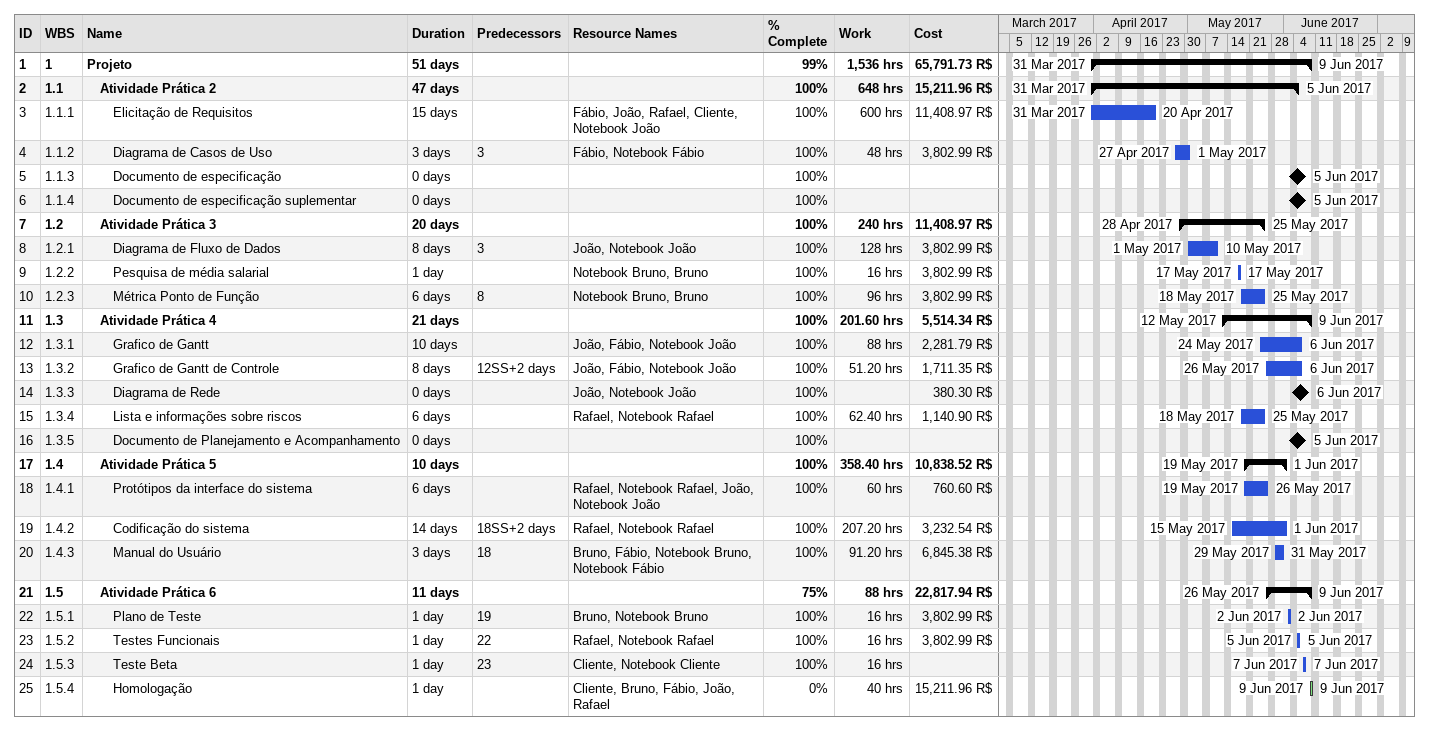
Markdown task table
| ID | WBS | Task | Duration | Start | Finish | Predecessors | Resources | % complete | Work (h) | Cost (R$) |
|---|---|---|---|---|---|---|---|---|---|---|
| 1 | 1 | **Projeto** | 51d | 2017-03-31 | 2017-06-09 |  |  | 99 | 1536 | 65791.73 |
| 2 | 1.1 | **Atividade Prática 2** | 47d | 2017-03-31 | 2017-06-05 |  |  | 100 | 648 | 15211.96 |
| 3 | 1.1.1 | Elicitação de Requisitos | 15d | 2017-03-31 | 2017-04-20 |  | Fábio, João, Rafael, Cliente, Notebook João | 100 | 600 | 11408.97 |
| 4 | 1.1.2 | Diagrama de Casos de Uso | 3d | 2017-04-27 | 2017-05-01 | 3 | Fábio, Notebook Fábio | 100 | 48 | 3802.99 |
| 5 | 1.1.3 | Documento de especificação | 0d | 2017-06-05 | 2017-06-05 |  |  | 100 |  |  |
| 6 | 1.1.4 | Documento de especificação suplementar | 0d | 2017-06-05 | 2017-06-05 |  |  | 100 |  |  |
| 7 | 1.2 | **Atividade Prática 3** | 20d | 2017-04-28 | 2017-05-25 |  |  | 100 | 240 | 11408.97 |
| 8 | 1.2.1 | Diagrama de Fluxo de Dados | 8d | 2017-05-01 | 2017-05-10 | 3 | João, Notebook João | 100 | 128 | 3802.99 |
| 9 | 1.2.2 | Pesquisa de média salarial | 1d | 2017-05-17 | 2017-05-17 |  | Notebook Bruno, Bruno | 100 | 16 | 3802.99 |
| 10 | 1.2.3 | Métrica Ponto de Função | 6d | 2017-05-18 | 2017-05-25 | 8 | Notebook Bruno, Bruno | 100 | 96 | 3802.99 |
| 11 | 1.3 | **Atividade Prática 4** | 21d | 2017-05-12 | 2017-06-09 |  |  | 100 | 201.60 | 5514.34 |
| 12 | 1.3.1 | Grafico de Gantt | 10d | 2017-05-24 | 2017-06-06 |  | João, Fábio, Notebook João | 100 | 88 | 2281.79 |
| 13 | 1.3.2 | Grafico de Gantt de Controle | 8d | 2017-05-26 | 2017-06-06 | 12SS+2d | João, Fábio, Notebook João | 100 | 51.20 | 1711.35 |
| 14 | 1.3.3 | Diagrama de Rede | 0d | 2017-06-06 | 2017-06-06 |  | João, Notebook João | 100 |  | 380.30 |
| 15 | 1.3.4 | Lista e informações sobre riscos | 6d | 2017-05-18 | 2017-05-25 |  | Rafael, Notebook Rafael | 100 | 62.40 | 1140.90 |
| 16 | 1.3.5 | Documento de Planejamento e Acompanhamento | 0d | 2017-06-05 | 2017-06-05 |  |  | 100 |  |  |
| 17 | 1.4 | **Atividade Prática 5** | 10d | 2017-05-19 | 2017-06-01 |  |  | 100 | 358.40 | 10838.52 |
| 18 | 1.4.1 | Protótipos da interface do sistema | 6d | 2017-05-19 | 2017-05-26 |  | Rafael, Notebook Rafael, João, Notebook João | 100 | 60 | 760.60 |
| 19 | 1.4.2 | Codificação do sistema | 14d | 2017-05-15 | 2017-06-01 | 18SS+2d | Rafael, Notebook Rafael | 100 | 207.20 | 3232.54 |
| 20 | 1.4.3 | Manual do Usuário | 3d | 2017-05-29 | 2017-05-31 | 18 | Bruno, Fábio, Notebook Bruno, Notebook Fábio | 100 | 91.20 | 6845.38 |
| 21 | 1.5 | **Atividade Prática 6** | 11d | 2017-05-26 | 2017-06-09 |  |  | 75 | 88 | 22817.94 |
| 22 | 1.5.1 | Plano de Teste | 1d | 2017-06-02 | 2017-06-02 | 19 | Bruno, Notebook Bruno | 100 | 16 | 3802.99 |
| 23 | 1.5.2 | Testes Funcionais | 1d | 2017-06-05 | 2017-06-05 | 22 | Rafael, Notebook Rafael | 100 | 16 | 3802.99 |
| 24 | 1.5.3 | Teste Beta | 1d | 2017-06-07 | 2017-06-07 | 23 | Cliente, Notebook Cliente | 100 | 16 |  |
| 25 | 1.5.4 | Homologação | 1d | 2017-06-09 | 2017-06-09 |  | Cliente, Bruno, Fábio, João, Rafael | 0 | 40 | 15211.96 |
